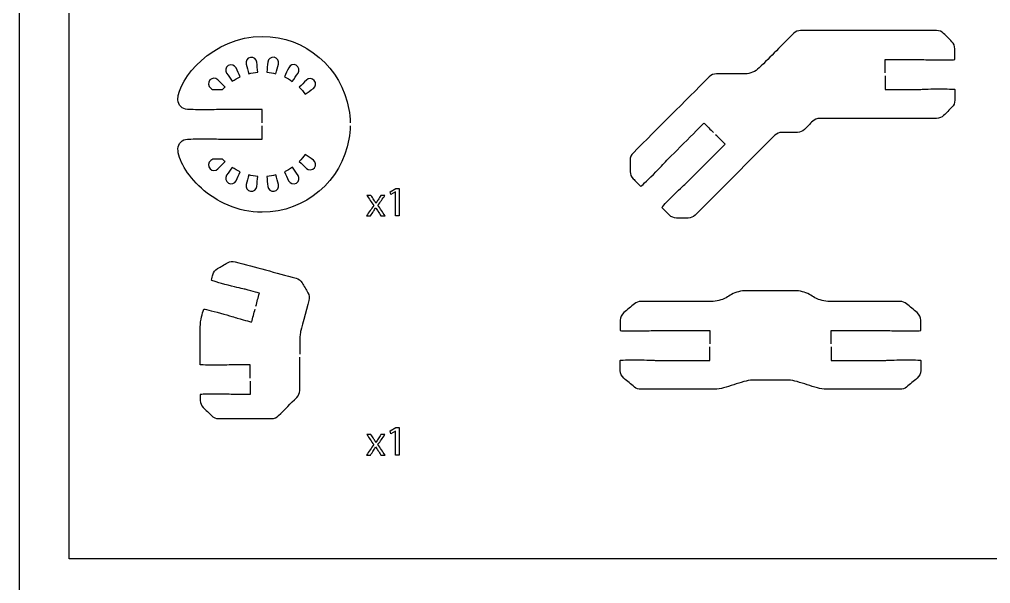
# Model space of a CAD drawing. Extents: x 0 to 375, y 150 to 450.
# Drawn here: x 0 to 97.7, y 338.3 to 395 of the extents above; entities that cross this region are included whole.
import ezdxf

# ---------------------------------------------------------------- set-up
doc = ezdxf.new("R2010")
doc.units = 0
doc.header["$MEASUREMENT"] = 0
doc.layers.add('DEFAULT', color=18, linetype='CONTINUOUS')

msp = doc.modelspace()

# ---------------------------------------------------------------- linework, layer by layer
at = {"layer": 'DEFAULT', "color": 116}
for points in [[(370.0000361111111, 150.0000527777778), (0, 150.0000527777778), (0, 450.0001583333333), (370.0000361111111, 450.0001583333333)], [(365.0001166666666, 340.7925055555555), (4.999919444444445, 340.7925055555555), (4.999919444444445, 444.999886111111), (365.0001166666666, 444.999886111111)]]:
    msp.add_lwpolyline(points, close=True, dxfattribs=at)
at = {"layer": 'DEFAULT', "color": 18}
for points in [[(37.83457, 377.6640274999999), (37.82645611111111, 377.6640274999999), (37.34808944444444, 377.4061469444444), (37.27612277777778, 377.6894274999999), (37.87690333333333, 378.0111608333332), (38.19440333333333, 378.0111608333332), (38.19440333333333, 375.2609052777777), (37.83457, 375.2609052777777)], [(37.83471111111111, 353.6184825), (37.82659722222222, 353.6184825), (37.34823055555555, 353.3602491666667), (37.27626388888888, 353.6438825), (37.87704444444444, 353.9656158333333), (38.19454444444444, 353.9656158333333), (38.19454444444444, 351.2153602777777), (37.83471111111111, 351.2153602777777)]]:
    msp.add_lwpolyline(points, close=True, dxfattribs=at)
at = {"layer": 'DEFAULT', "color": 1}
msp.add_lwpolyline([(25.78251694444444, 354.8810388888888), (25.77546138888889, 354.8810388888888)], dxfattribs=at)
for points, knots in [([(87.0840411111111, 389.6270041666667), (87.0840411111111, 390.0773837962963), (87.0840411111111, 390.5277634259259), (87.0840411111111, 390.9781430555556), (88.25055962962962, 390.9781430555556), (89.41707814814815, 390.9781430555556), (90.58359666666666, 390.9781430555555), (90.79526333333331, 390.9781430555555), (91.36676333333331, 390.9287541666667), (92.33337444444443, 390.9287541666667), (93.29998555555555, 390.9287541666667), (94.0831522222222, 390.9499208333333), (94.0831522222222, 390.9781430555555), (94.08315222222218, 391.3403282407407), (94.08315222222218, 391.7025134259259), (94.0831522222222, 392.0646986111111), (94.0831522222222, 392.3292819444445), (93.97731888888889, 392.5832819444445), (93.79034666666665, 392.7702541666667), (93.51517999999999, 393.0454208333334), (93.24001333333331, 393.3205875), (92.96484666666666, 393.5957541666667), (92.77787444444442, 393.7827263888889), (92.52387444444443, 393.8885597222222), (92.25929111111111, 393.8885597222222), (87.69905037037036, 393.8885597222222), (83.13880962962962, 393.8885597222222), (78.57856888888887, 393.8885597222222), (78.31398555555553, 393.8885597222222), (78.05998555555556, 393.7827263888889), (77.87301333333332, 393.5957541666667), (76.71590222222221, 392.4386430555555), (75.55879111111109, 391.2815319444444), (74.40168, 390.1244208333333), (74.02773555555555, 389.7504763888888), (73.51973555555554, 389.5388097222222), (72.9870411111111, 389.5388097222222), (72.02513370370369, 389.5388097222222), (71.06322629629629, 389.5388097222222), (70.10131888888888, 389.5388097222222), (69.83673555555555, 389.5388097222222), (69.58273555555554, 389.4329763888889), (69.39576333333333, 389.2460041666667), (66.83812444444443, 386.6895412037036), (64.28048555555556, 384.1330782407406), (61.72284666666666, 381.5766152777778), (61.53587444444443, 381.3896430555556), (61.4300411111111, 381.1356430555556), (61.4300411111111, 380.8675319444445), (61.43121703703704, 380.478300462963), (61.43239296296296, 380.0890689814814), (61.43356888888889, 379.6998374999999), (61.43356888888889, 379.4352541666666), (61.53940222222221, 379.1812541666667), (61.72637444444444, 378.9942819444444), (61.98272629629628, 378.7379300925925), (62.23907814814814, 378.4815782407407), (62.49542999999999, 378.2252263888889), (62.51659666666666, 378.2040597222222), (63.08809666666667, 378.7438097222222), (63.77248555555555, 379.428198611111), (64.45334666666666, 380.1090597222222), (64.82376333333333, 380.5500319444444), (64.97545777777776, 380.6981986111111), (65.59281888888887, 381.3190875), (68.86306888888888, 384.5858097222222), (68.86306888888888, 384.5858097222222), (69.18174481481479, 384.2683097222222), (69.50042074074072, 383.9508097222222), (69.81909666666665, 383.6333097222222)], [0, 0, 0, 0, 3.829999999999927, 3.829999999999927, 3.829999999999927, 13.74999999999994, 13.74999999999994, 13.74999999999994, 14.74999999999994, 14.74999999999994, 14.74999999999994, 15.74999999999994, 15.74999999999994, 15.74999999999994, 18.8300000000001, 18.8300000000001, 18.8300000000001, 19.8300000000001, 19.8300000000001, 19.8300000000001, 23.13925973595306, 23.13925973595306, 23.13925973595306, 24.13925973595306, 24.13925973595306, 24.13925973595306, 62.91925973595309, 62.91925973595309, 62.91925973595309, 63.91925973595309, 63.91925973595309, 63.91925973595309, 77.83512118970427, 77.83512118970427, 77.83512118970427, 78.83512118970427, 78.83512118970427, 78.83512118970427, 87.01512118970425, 87.01512118970425, 87.01512118970425, 88.01512118970425, 88.01512118970425, 88.01512118970425, 118.7671959164605, 118.7671959164605, 118.7671959164605, 119.7671959164605, 119.7671959164605, 119.7671959164605, 123.0772110221664, 123.0772110221664, 123.0772110221664, 124.0772110221664, 124.0772110221664, 124.0772110221664, 127.1601965881396, 127.1601965881396, 127.1601965881396, 128.1601965881396, 128.1601965881396, 128.1601965881396, 129.1601965881396, 129.1601965881396, 129.1601965881396, 130.1601965881396, 130.1601965881396, 130.1601965881396, 133.9856508095361, 133.9856508095361, 133.9856508095361, 133.9856508095361]), ([(24.42682722222222, 384.6151608333333), (24.42682722222222, 385.064364537037), (24.42682722222222, 385.5135682407408), (24.42682722222222, 385.9627719444445), (23.08862351851852, 385.9627719444445), (21.75041981481482, 385.9627719444445), (20.41221611111111, 385.9627719444445), (20.20054944444444, 385.9627719444445), (19.63257722222222, 385.9169108333333), (18.66596611111111, 385.9169108333333), (17.699355, 385.9169108333333), (17.000855, 385.9627719444445), (16.91266055555555, 385.9627719444445), (16.64454944444444, 385.9627719444445), (16.40113277777778, 386.0721330555555), (16.22474388888889, 386.2485219444444), (16.05188277777778, 386.4213830555555), (15.94252166666667, 386.6647997222222), (15.94252166666667, 386.9329108333333), (15.94252166666667, 389.0037163888888), (19.42796611111111, 393.3005497222222), (24.42682722222222, 393.3005497222222), (28.80479944444444, 393.3005497222222), (32.42782722222222, 390.1290775), (33.14043833333333, 385.9627719444445), (33.22157722222222, 385.5288552777778), (33.26391055555555, 385.0772997222222), (33.26743833333333, 384.6151608333333)], [0, 0, 0, 0, 3.820000000000164, 3.820000000000164, 3.820000000000164, 15.20000000000016, 15.20000000000016, 15.20000000000016, 16.20000000000016, 16.20000000000016, 16.20000000000016, 17.20000000000016, 17.20000000000016, 17.20000000000016, 18.20000000000016, 18.20000000000016, 18.20000000000016, 19.20000000000016, 19.20000000000016, 19.20000000000016, 20.20000000000016, 20.20000000000016, 20.20000000000016, 21.20000000000016, 21.20000000000016, 21.20000000000016, 22.20000000000016, 22.20000000000016, 22.20000000000016, 22.20000000000016]), ([(23.07039666666665, 389.5417025), (22.98337814814813, 389.8674339814815), (22.89635962962961, 390.193165462963), (22.8093411111111, 390.5188969444445), (22.72820222222222, 390.8222858333333), (22.92223, 391.1362580555555), (23.23267444444445, 391.1927024999999), (23.54664666666666, 391.2491469444444), (23.85709111111111, 391.0268969444444), (23.88531333333333, 390.7093969444444), (23.91471148148148, 390.3742580555556), (23.94410962962963, 390.0391191666666), (23.97350777777778, 389.7039802777778), (23.66306333333333, 389.6757580555555), (23.35967444444444, 389.6228413888889), (23.07039666666665, 389.5417025)], [0, 0, 0, 0, 2.867141433553841, 2.867141433553841, 2.867141433553841, 3.867141433553841, 3.867141433553841, 3.867141433553841, 4.867141433553841, 4.867141433553841, 4.867141433553841, 7.728085333737744, 7.728085333737744, 7.728085333737744, 8.728085333737745, 8.728085333737745, 8.728085333737745, 8.728085333737745]), ([(24.97892444444444, 390.7129247222222), (25.00714666666667, 391.0268969444444), (25.29995222222222, 391.2526747222222), (25.61392444444445, 391.1997580555555), (25.92436888888889, 391.1433136111111), (26.13956333333333, 390.8293413888888), (26.05489666666667, 390.5224247222222), (25.96787814814815, 390.1966932407407), (25.88085962962963, 389.8709617592592), (25.79384111111111, 389.5452302777778), (25.50103555555555, 389.6263691666666), (25.20117444444444, 389.6792858333333), (24.89073, 389.7039802777778), (24.92012814814815, 390.0402950925925), (24.94952629629629, 390.3766099074074), (24.97892444444444, 390.7129247222222)], [2.870905780411372, 2.870905780411372, 2.870905780411372, 2.870905780411372, 3.870905780411372, 3.870905780411372, 3.870905780411372, 4.870905780411372, 4.870905780411372, 4.870905780411372, 7.738047213964992, 7.738047213964992, 7.738047213964992, 8.738047213964993, 8.738047213964993, 8.738047213964993, 11.60895299437636, 11.60895299437636, 11.60895299437636, 11.60895299437636]), ([(21.40528555555555, 388.7867580555555), (21.21713740740741, 389.0548691666666), (21.02898925925927, 389.3229802777777), (20.84084111111112, 389.5910913888888), (20.65739666666667, 389.8521469444444), (20.73853555555555, 390.2155080555555), (21.01370222222222, 390.3742580555555), (21.28886888888889, 390.5294802777777), (21.65223, 390.4236469444444), (21.78628555555555, 390.1378969444444), (21.92622074074074, 389.8356839814815), (22.06615592592592, 389.5334710185184), (22.20609111111111, 389.2312580555555), (21.92034111111111, 389.1042580555555), (21.65575777777778, 388.9525636111111), (21.40528555555555, 388.7867580555555)], [1, 1, 1, 1, 3.785390457368548, 3.785390457368548, 3.785390457368548, 4.785390457368548, 4.785390457368548, 4.785390457368548, 5.785390457368548, 5.785390457368548, 5.785390457368548, 8.617527459704565, 8.617527459704565, 8.617527459704565, 9.617527459704565, 9.617527459704565, 9.617527459704565, 9.617527459704565]), ([(27.08500777777777, 390.1449525), (27.21553555555555, 390.4307025), (27.56478555555556, 390.5471191666666), (27.83289666666666, 390.3918969444444), (28.10453555555555, 390.2366747222222), (28.20684111111111, 389.8556747222221), (28.03045222222222, 389.6016747222221), (27.83642444444444, 389.3253321296295), (27.64239666666667, 389.048989537037), (27.44836888888889, 388.7726469444444), (27.20142444444445, 388.9490358333333), (26.93684111111111, 389.1042580555555), (26.65814666666666, 389.2312580555555), (26.8004337037037, 389.5358228703703), (26.94272074074074, 389.8403876851851), (27.08500777777777, 390.1449525)], [2.858706000973297, 2.858706000973297, 2.858706000973297, 2.858706000973297, 3.858706000973297, 3.858706000973297, 3.858706000973297, 4.858706000973297, 4.858706000973297, 4.858706000973297, 7.730116804045471, 7.730116804045471, 7.730116804045471, 8.73011680404547, 8.73011680404547, 8.73011680404547, 11.58882280501877, 11.58882280501877, 11.58882280501877, 11.58882280501877]), ([(20.43514666666666, 387.9647858333333), (20.10000777777778, 387.9647858333333), (19.76486888888889, 387.9647858333333), (19.42973, 387.9647858333333), (19.36740592592593, 388.0082950925926), (19.30508185185185, 388.0518043518518), (19.24275777777778, 388.0953136111111), (18.96759111111111, 388.2858136111111), (18.93231333333333, 388.6738691666666), (19.16161888888889, 388.9172858333333), (19.36975777777777, 389.1360080555555), (19.73664666666667, 389.1571747222221), (19.95184111111111, 388.9419802777778), (20.19525777777778, 388.6985636111111), (20.43867444444444, 388.4551469444444), (20.68209111111111, 388.2117302777777), (20.59389666666667, 388.1305913888889), (20.51275777777778, 388.0494525), (20.43514666666666, 387.9647858333333)], [1, 1, 1, 1, 3.850000000000001, 3.850000000000001, 3.850000000000001, 4.496374504447632, 4.496374504447632, 4.496374504447632, 5.496374504447632, 5.496374504447632, 5.496374504447632, 6.496374504447632, 6.496374504447632, 6.496374504447632, 9.423796578559894, 9.423796578559894, 9.423796578559894, 10.42379657855989, 10.42379657855989, 10.42379657855989, 10.42379657855989]), ([(28.86653555555555, 388.8961191666666), (29.08878555555555, 389.1183691666666), (29.45920222222222, 389.1042580555555), (29.66381333333333, 388.8643691666666), (29.86842444444444, 388.6209524999999), (29.82961888888888, 388.2399525), (29.56856333333333, 388.0565080555555), (29.29339666666666, 387.8648321296296), (29.01822999999999, 387.6731562037036), (28.74306333333333, 387.4814802777777), (28.56667444444444, 387.7319524999999), (28.36911888888888, 387.9683136111111), (28.15392444444444, 388.1835080555555), (28.39146148148148, 388.4210450925925), (28.62899851851852, 388.6585821296296), (28.86653555555555, 388.8961191666666)], [2.856711395993647, 2.856711395993647, 2.856711395993647, 2.856711395993647, 3.856711395993647, 3.856711395993647, 3.856711395993647, 4.856711395993647, 4.856711395993647, 4.856711395993647, 7.708465242313551, 7.708465242313551, 7.708465242313551, 8.708465242313551, 8.708465242313551, 8.708465242313551, 11.5651766383072, 11.5651766383072, 11.5651766383072, 11.5651766383072]), ([(87.0840411111111, 389.3271430555555), (87.0840411111111, 388.8767634259259), (87.0840411111111, 388.4263837962962), (87.0840411111111, 387.9760041666667), (88.25055962962962, 387.9760041666667), (89.41707814814815, 387.9760041666667), (90.58359666666666, 387.9760041666667), (90.79526333333331, 387.9760041666667), (91.36676333333331, 388.0253930555555), (92.33337444444443, 388.0253930555555), (93.29998555555555, 388.0253930555555), (94.0831522222222, 388.0042263888888), (94.0831522222222, 387.9760041666667), (94.08315222222218, 387.6126430555555), (94.08315222222218, 387.2492819444444), (94.0831522222222, 386.8859208333332), (94.0831522222222, 386.6213374999999), (93.97731888888889, 386.3673374999999), (93.79034666666665, 386.1803652777777), (93.51517999999999, 385.9040226851851), (93.24001333333331, 385.6276800925925), (92.96484666666666, 385.3513374999999), (92.77787444444442, 385.1643652777777), (92.52387444444443, 385.0585319444444), (92.25576333333333, 385.0585319444444), (88.33640222222222, 385.0597078703703), (84.4170411111111, 385.0608837962962), (80.49767999999999, 385.0620597222222), (80.23309666666665, 385.0620597222222), (79.97909666666666, 384.9562263888888), (79.79212444444443, 384.7692541666666), (79.51578185185184, 384.492911574074), (79.23943925925924, 384.2165689814815), (78.96309666666666, 383.9402263888888), (78.77612444444443, 383.7532541666666), (78.52212444444443, 383.6474208333333), (78.2575411111111, 383.6474208333333), (77.73778185185184, 383.6474208333332), (77.21802259259259, 383.6474208333332), (76.69826333333333, 383.6474208333333), (76.43368, 383.6474208333333), (76.17967999999999, 383.5415874999999), (75.99270777777777, 383.3546152777777), (73.31747629629628, 380.6805597222221), (70.64224481481482, 378.0065041666666), (67.96701333333333, 375.332448611111), (67.7800411111111, 375.1454763888888), (67.5260411111111, 375.0396430555555), (67.26145777777776, 375.0396430555555), (66.87105037037036, 375.0396430555555), (66.48064296296296, 375.0396430555555), (66.09023555555555, 375.0396430555555), (65.82565222222222, 375.0396430555555), (65.57165222222221, 375.1454763888888), (65.38467999999999, 375.332448611111), (65.12950407407406, 375.5876245370369), (64.87432814814814, 375.8428004629629), (64.61915222222221, 376.0979763888888), (64.59798555555554, 376.1191430555555), (65.14126333333333, 376.6906430555555), (65.82565222222222, 377.3750319444443), (66.50651333333333, 378.0558930555555), (66.94748555555555, 378.4263097222221), (67.09565222222221, 378.5744763888888), (67.7165411111111, 379.1953652777777), (70.9867911111111, 382.4656152777777), (70.9867911111111, 382.4656152777777), (70.66811518518519, 382.7831152777778), (70.34943925925926, 383.1006152777777), (70.03076333333333, 383.4181152777777)], [0, 0, 0, 0, 3.829999999999927, 3.829999999999927, 3.829999999999927, 13.74999999999994, 13.74999999999994, 13.74999999999994, 14.74999999999994, 14.74999999999994, 14.74999999999994, 15.74999999999994, 15.74999999999994, 15.74999999999994, 18.84000000000009, 18.84000000000009, 18.84000000000009, 19.84000000000009, 19.84000000000009, 19.84000000000009, 23.15633834220817, 23.15633834220817, 23.15633834220817, 24.15633834220817, 24.15633834220817, 24.15633834220817, 57.48633984235819, 57.48633984235819, 57.48633984235819, 58.48633984235819, 58.48633984235819, 58.48633984235819, 61.8097417139349, 61.8097417139349, 61.8097417139349, 62.8097417139349, 62.8097417139349, 62.8097417139349, 67.22974171393489, 67.22974171393489, 67.22974171393489, 68.22974171393489, 68.22974171393489, 68.22974171393489, 100.3960299673222, 100.3960299673222, 100.3960299673222, 101.3960299673222, 101.3960299673222, 101.3960299673222, 104.7160299673222, 104.7160299673222, 104.7160299673222, 105.7160299673222, 105.7160299673222, 105.7160299673222, 108.7848733976718, 108.7848733976718, 108.7848733976718, 109.7848733976718, 109.7848733976718, 109.7848733976718, 110.7848733976718, 110.7848733976718, 110.7848733976718, 111.7848733976718, 111.7848733976718, 111.7848733976718, 115.6103276190683, 115.6103276190683, 115.6103276190683, 115.6103276190683]), ([(33.26743833333333, 384.3152997222222), (33.26391055555555, 383.8531608333333), (33.22157722222222, 383.4016052777778), (33.14043833333333, 382.9606330555555), (32.42782722222222, 378.7978552777777), (28.80479944444444, 375.6228552777777), (24.42682722222222, 375.6228552777777), (21.92563277777778, 375.6228552777777), (19.80543833333333, 376.6988275), (18.30966055555556, 378.0323275), (16.81388277777778, 379.3658275), (15.94252166666667, 380.9568552777777), (15.94252166666667, 381.9904941666667), (15.94252166666667, 382.5302441666666), (16.37643833333333, 382.9606330555555), (16.91266055555555, 382.9606330555555), (17.000855, 382.9606330555555), (17.699355, 383.0135497222221), (18.66596611111111, 383.0135497222221), (19.63257722222222, 383.0135497222221), (20.20054944444444, 382.9606330555555), (20.41221611111111, 382.9606330555555), (21.75041981481482, 382.9606330555555), (23.08862351851852, 382.9606330555555), (24.42682722222222, 382.9606330555555), (24.42682722222222, 383.4121886111111), (24.42682722222222, 383.8637441666667), (24.42682722222222, 384.3152997222222)], [0, 0, 0, 0, 1, 1, 1, 2, 2, 2, 3, 3, 3, 4, 4, 4, 5, 5, 5, 6, 6, 6, 7, 7, 7, 18.38, 18.38, 18.38, 22.21999999999991, 22.21999999999991, 22.21999999999991, 22.21999999999991]), ([(29.67792444444444, 380.0837302777778), (29.47684111111111, 379.8438413888888), (29.08525777777777, 379.808563611111), (28.86653555555555, 380.0272858333333), (28.62899851851852, 380.2648228703703), (28.39146148148148, 380.5023599074073), (28.15392444444444, 380.7398969444444), (28.36911888888888, 380.9550913888888), (28.56667444444444, 381.1914525), (28.74306333333333, 381.4419247222222), (29.01822999999999, 381.2502487962963), (29.29339666666666, 381.0585728703703), (29.56856333333333, 380.8668969444444), (29.82256333333333, 380.6869802777777), (29.87900777777777, 380.3236191666666), (29.67792444444444, 380.0837302777778)], [1, 1, 1, 1, 2, 2, 2, 4.856711395993647, 4.856711395993647, 4.856711395993647, 5.856711395993647, 5.856711395993647, 5.856711395993647, 8.708465242313551, 8.708465242313551, 8.708465242313551, 9.708465242313551, 9.708465242313551, 9.708465242313551, 9.708465242313551]), ([(19.95536888888889, 379.9849524999999), (19.74370222222222, 379.7732858333333), (19.39092444444444, 379.7732858333333), (19.18278555555555, 379.9884802777777), (18.95348, 380.2318969444444), (18.97111888888889, 380.6375913888889), (19.24628555555556, 380.8316191666667), (19.30860962962963, 380.8751284259259), (19.3709337037037, 380.9186376851851), (19.43325777777778, 380.9621469444444), (19.76604481481481, 380.9621469444444), (20.09883185185185, 380.9621469444444), (20.43161888888889, 380.9621469444444), (20.50923, 380.8774802777777), (20.59389666666667, 380.7928136111111), (20.68209111111111, 380.7116747222222), (20.43985037037037, 380.4694339814814), (20.19760962962963, 380.2271932407407), (19.95536888888889, 379.9849524999999)], [2.9132799384887, 2.9132799384887, 2.9132799384887, 2.9132799384887, 3.9132799384887, 3.9132799384887, 3.9132799384887, 4.913279938488699, 4.913279938488699, 4.913279938488699, 5.559654442936324, 5.559654442936324, 5.559654442936324, 8.38965444293633, 8.38965444293633, 8.38965444293633, 9.38965444293633, 9.38965444293633, 9.38965444293633, 12.30293438142503, 12.30293438142503, 12.30293438142503, 12.30293438142503]), ([(21.78981333333333, 378.7890358333333), (21.65575777777778, 378.5032858333333), (21.30298, 378.3903969444444), (21.02781333333333, 378.5456191666666), (20.75264666666666, 378.7043691666667), (20.66092444444444, 379.0747858333333), (20.84084111111111, 379.3358413888889), (21.02781333333333, 379.6027765740741), (21.21478555555555, 379.8697117592592), (21.40175777777778, 380.1366469444444), (21.65223, 379.9708413888889), (21.92386888888889, 379.8191469444445), (22.20961888888889, 379.6886191666666), (22.0696837037037, 379.3887580555555), (21.92974851851852, 379.0888969444443), (21.78981333333333, 378.7890358333333)], [2.814000710731922, 2.814000710731922, 2.814000710731922, 2.814000710731922, 3.814000710731922, 3.814000710731922, 3.814000710731922, 4.814000710731922, 4.814000710731922, 4.814000710731922, 7.585462418928507, 7.585462418928507, 7.585462418928507, 8.585462418928508, 8.585462418928508, 8.585462418928508, 11.39946312966043, 11.39946312966043, 11.39946312966043, 11.39946312966043]), ([(27.85759111111111, 378.5491469444444), (27.58242444444445, 378.3868691666666), (27.21553555555555, 378.4927025), (27.08148, 378.7819802777777), (26.94036888888889, 379.0841932407407), (26.79925777777778, 379.3864062037037), (26.65814666666666, 379.6886191666666), (26.93684111111111, 379.8191469444445), (27.20142444444445, 379.9743691666666), (27.45189666666667, 380.1507580555555), (27.64357259259259, 379.8767673148148), (27.83524851851851, 379.6027765740741), (28.02692444444444, 379.3287858333333), (28.21036888888888, 379.0677302777777), (28.13275777777777, 378.7078969444444), (27.85759111111111, 378.5491469444444)], [1, 1, 1, 1, 2, 2, 2, 4.836353292521875, 4.836353292521875, 4.836353292521875, 5.836353292521875, 5.836353292521875, 5.836353292521875, 8.679907406654337, 8.679907406654337, 8.679907406654337, 9.679907406654337, 9.679907406654337, 9.679907406654337, 9.679907406654337]), ([(23.88531333333333, 378.2175358333333), (23.85709111111111, 377.9000358333333), (23.56075777777778, 377.6742580555555), (23.24678555555555, 377.7307024999999), (22.93634111111111, 377.7871469444444), (22.72820222222222, 378.1046469444444), (22.80934111111111, 378.4080358333333), (22.89635962962963, 378.7325913888889), (22.98337814814815, 379.0571469444445), (23.07039666666666, 379.3817025), (23.35967444444444, 379.3005636111111), (23.66306333333333, 379.2476469444444), (23.97350777777778, 379.2194247222222), (23.94410962962963, 378.8854617592592), (23.91471148148149, 378.5514987962962), (23.88531333333333, 378.2175358333333)], [2.850982286861991, 2.850982286861991, 2.850982286861991, 2.850982286861991, 3.850982286861991, 3.850982286861991, 3.850982286861991, 4.85098228686199, 4.85098228686199, 4.85098228686199, 7.708463695375428, 7.708463695375428, 7.708463695375428, 8.708463695375428, 8.708463695375428, 8.708463695375428, 11.55944598223742, 11.55944598223742, 11.55944598223742, 11.55944598223742]), ([(25.62803555555555, 377.7307024999999), (25.31406333333333, 377.6742580555555), (25.00714666666667, 377.9000358333333), (24.97892444444444, 378.2140080555555), (24.94952629629629, 378.5491469444444), (24.92012814814815, 378.8842858333333), (24.89073, 379.2194247222222), (25.20117444444444, 379.2441191666666), (25.50103555555555, 379.2970358333333), (25.79384111111111, 379.3781747222222), (25.88085962962963, 379.0536191666667), (25.96787814814815, 378.7290636111111), (26.05489666666667, 378.4045080555555), (26.13956333333333, 378.0975913888889), (25.94200777777777, 377.7836191666666), (25.62803555555555, 377.7307024999999)], [1, 1, 1, 1, 2, 2, 2, 4.860943900184129, 4.860943900184129, 4.860943900184129, 5.860943900184129, 5.860943900184129, 5.860943900184129, 8.71842530869779, 8.71842530869779, 8.71842530869779, 9.71842530869779, 9.71842530869779, 9.71842530869779, 9.71842530869779]), ([(23.78956944444443, 366.1830158333332), (23.9059861111111, 366.6181084259258), (24.02240277777777, 367.0532010185184), (24.13881944444444, 367.488293611111), (24.13881944444444, 367.4882936111111), (23.53556944444444, 367.6505713888889), (22.69243055555555, 367.8763491666666), (22.48781944444444, 367.9327936111111), (21.923375, 368.0315713888888), (20.98851388888889, 368.2820436111111), (20.06070833333333, 368.5325158333333), (19.31281944444444, 368.7512380555555), (19.31281944444444, 368.7829880555555), (19.36926388888889, 368.9946547222222), (19.41865277777778, 369.1886825), (19.45745833333333, 369.3439047222222), (19.52448611111111, 369.6049602777778), (19.69381944444444, 369.8236825), (19.92665277777778, 369.9577380555555), (20.26296759259259, 370.1517658333332), (20.5992824074074, 370.345793611111), (20.93559722222222, 370.5398213888888), (21.16490277777778, 370.6738769444444), (21.44006944444444, 370.7091547222221), (21.69406944444444, 370.6385991666667), (23.73900462962963, 370.0917936111111), (25.78393981481481, 369.5449880555555), (27.828875, 368.9981825), (28.082875, 368.9311547222222), (28.30159722222222, 368.7618213888888), (28.43565277777778, 368.5325158333333), (28.63085648148148, 368.1950250925925), (28.82606018518518, 367.8575343518518), (29.02126388888889, 367.5200436111111), (29.15531944444444, 367.2907380555556), (29.19059722222222, 367.0155713888888), (29.12004166666667, 366.7580436111111), (28.85545833333333, 365.7773213888888), (28.27690277777777, 363.646543611111), (28.27690277777777, 363.6218491666667), (28.25926388888889, 363.5583491666666), (28.19223611111111, 363.2161547222221), (28.19223611111111, 362.7116825), (28.19223611111111, 362.2613028703703), (28.19223611111111, 361.8109232407407), (28.19223611111111, 361.360543611111)], [0, 0, 0, 0, 3.830156654759744, 3.830156654759744, 3.830156654759744, 4.830156654759744, 4.830156654759744, 4.830156654759744, 5.830156654759744, 5.830156654759744, 5.830156654759744, 6.830156654759744, 6.830156654759744, 6.830156654759744, 7.830156654759744, 7.830156654759744, 7.830156654759744, 8.830156654759744, 8.830156654759744, 8.830156654759744, 12.13198947911648, 12.13198947911648, 12.13198947911648, 13.13198947911648, 13.13198947911648, 13.13198947911648, 31.13295056456968, 31.13295056456968, 31.13295056456968, 32.13295056456968, 32.13295056456968, 32.13295056456968, 35.44844449458986, 35.44844449458986, 35.44844449458986, 36.44844449458986, 36.44844449458986, 36.44844449458986, 37.44844449458986, 37.44844449458986, 37.44844449458986, 38.44844449458986, 38.44844449458986, 38.44844449458986, 42.27844449459002, 42.27844449459002, 42.27844449459002, 42.27844449459002]), ([(81.65390916666666, 362.3843752777777), (81.65390916666666, 362.8347549074074), (81.65390916666666, 363.285134537037), (81.65390916666666, 363.7355141666665), (83.48835361111111, 363.7355141666665), (85.32279805555555, 363.7355141666665), (87.1572425, 363.7355141666666), (87.36890916666665, 363.7355141666666), (87.94040916666665, 363.6861252777778), (88.90702027777778, 363.6861252777778), (89.87363138888888, 363.6861252777778), (90.65679805555554, 363.7072919444444), (90.65679805555554, 363.7355141666666), (90.65679805555554, 364.0777086111109), (90.65679805555554, 364.4199030555554), (90.65679805555554, 364.7620974999999), (90.65679805555554, 365.061958611111), (90.52274249999999, 365.3441808333333), (90.29343694444444, 365.5346808333333), (89.93713138888889, 365.8298382407407), (89.58082583333332, 366.1249956481481), (89.22452027777777, 366.4201530555555), (89.0446036111111, 366.5683197222221), (88.81882583333332, 366.649458611111), (88.58599249999999, 366.649458611111), (86.22238138888888, 366.649458611111), (83.85877027777777, 366.649458611111), (81.49515916666667, 366.649458611111), (80.97657583333333, 366.649458611111), (80.46857583333332, 366.7799863888889), (80.02054805555555, 367.0339863888889), (79.83592768518518, 367.1386437962963), (79.65130731481482, 367.2433012037036), (79.46668694444445, 367.347958611111), (79.01513138888889, 367.6019586111111), (78.5071313888889, 367.7360141666666), (77.99207583333333, 367.7360141666666), (76.36341842592593, 367.7360141666666), (74.73476101851851, 367.7360141666666), (73.10610361111111, 367.7360141666666), (72.58752027777777, 367.7360141666666), (72.07952027777777, 367.6019586111111), (71.6314925, 367.347958611111), (71.44687212962963, 367.2433012037036), (71.26225175925926, 367.1386437962962), (71.07763138888889, 367.0339863888889), (70.62607583333333, 366.7799863888889), (70.11807583333334, 366.649458611111), (69.60302027777777, 366.649458611111), (67.23823324074074, 366.649458611111), (64.8734462037037, 366.649458611111), (62.50865916666666, 366.649458611111), (62.27582583333333, 366.649458611111), (62.05004805555556, 366.5683197222221), (61.87365916666666, 366.4201530555555), (61.51617768518518, 366.1249956481481), (61.1586962037037, 365.8298382407406), (60.80121472222221, 365.5346808333333), (60.57190916666666, 365.3441808333333), (60.43785361111111, 365.061958611111), (60.43785361111111, 364.7620974999999), (60.43785361111111, 364.4199030555555), (60.43785361111111, 364.0777086111109), (60.43785361111111, 363.7355141666666), (60.43785361111111, 363.7072919444444), (61.22102027777777, 363.6861252777778), (62.18763138888888, 363.6861252777778), (63.1542425, 363.6861252777778), (63.7257425, 363.7355141666666), (63.93740916666666, 363.7355141666666), (65.77185361111111, 363.7355141666665), (67.60629805555556, 363.7355141666665), (69.4407425, 363.7355141666666), (69.4407425, 363.285134537037), (69.4407425, 362.8347549074073), (69.4407425, 362.3843752777777)], [0, 0, 0, 0, 3.829999999999927, 3.829999999999927, 3.829999999999927, 19.42999999999992, 19.42999999999992, 19.42999999999992, 20.42999999999992, 20.42999999999992, 20.42999999999992, 21.42999999999992, 21.42999999999992, 21.42999999999992, 24.34, 24.34, 24.34, 25.34, 25.34, 25.34, 29.27459019467085, 29.27459019467085, 29.27459019467085, 30.27459019467085, 30.27459019467085, 30.27459019467085, 50.37459019467084, 50.37459019467084, 50.37459019467084, 51.37459019467084, 51.37459019467084, 51.37459019467084, 53.17930623881733, 53.17930623881733, 53.17930623881733, 54.17930623881733, 54.17930623881733, 54.17930623881733, 68.02930623881733, 68.02930623881733, 68.02930623881733, 69.02930623881733, 69.02930623881733, 69.02930623881733, 70.83402228296382, 70.83402228296382, 70.83402228296382, 71.83402228296382, 71.83402228296382, 71.83402228296382, 91.94402228296383, 91.94402228296383, 91.94402228296383, 92.94402228296383, 92.94402228296383, 92.94402228296383, 96.88631856812557, 96.88631856812557, 96.88631856812557, 97.88631856812557, 97.88631856812557, 97.88631856812557, 100.7963185681257, 100.7963185681257, 100.7963185681257, 101.7963185681257, 101.7963185681257, 101.7963185681257, 102.7963185681257, 102.7963185681257, 102.7963185681257, 118.3963185681257, 118.3963185681257, 118.3963185681257, 122.2263185681256, 122.2263185681256, 122.2263185681256, 122.2263185681256]), ([(23.193375, 358.9440511111111), (23.193375, 359.3944307407407), (23.193375, 359.8448103703704), (23.193375, 360.29519), (22.69360648148148, 360.29519), (22.19383796296296, 360.29519), (21.69406944444444, 360.29519), (21.48240277777778, 360.29519), (20.91090277777778, 360.2458011111111), (19.94429166666666, 360.2458011111111), (18.97768055555555, 360.2458011111111), (18.19451388888889, 360.2669677777777), (18.19451388888889, 360.29519), (18.19451388888889, 361.5593103703704), (18.19451388888889, 362.8234307407407), (18.19451388888889, 364.0875511111111), (18.19451388888889, 364.436801111111), (18.240375, 364.7825233333333), (18.32856944444444, 365.1176622222222), (18.39677314814815, 365.3728381481481), (18.46497685185185, 365.6280140740741), (18.53318055555556, 365.88319), (18.54023611111111, 365.9114122222222), (19.30223611111111, 365.7279677777777), (20.23709722222222, 365.4774955555555), (21.17195833333333, 365.2270233333332), (21.71170833333333, 365.0329955555555), (21.91631944444444, 364.9765511111111), (22.75945833333333, 364.7507733333333), (23.36270833333333, 364.5884955555555), (23.36270833333333, 364.5884955555555), (23.479125, 365.0235881481481), (23.59554166666667, 365.4586807407407), (23.71195833333333, 365.8937733333333)], [0, 0, 0, 0, 3.830000000000041, 3.830000000000041, 3.830000000000041, 8.080000000000041, 8.080000000000041, 8.080000000000041, 9.080000000000041, 9.080000000000041, 9.080000000000041, 10.08000000000004, 10.08000000000004, 10.08000000000004, 20.82999999999993, 20.82999999999993, 20.82999999999993, 21.82999999999993, 21.82999999999993, 21.82999999999993, 24.07617452572145, 24.07617452572145, 24.07617452572145, 25.07617452572145, 25.07617452572145, 25.07617452572145, 26.07617452572145, 26.07617452572145, 26.07617452572145, 27.07617452572145, 27.07617452572145, 27.07617452572145, 30.90633118048119, 30.90633118048119, 30.90633118048119, 30.90633118048119]), ([(81.65390916666666, 362.0845141666666), (81.65390916666666, 361.634134537037), (81.65390916666666, 361.1837549074074), (81.65390916666666, 360.7333752777777), (83.48835361111111, 360.7333752777777), (85.32279805555555, 360.7333752777777), (87.1572425, 360.7333752777777), (87.36890916666665, 360.7333752777777), (87.94040916666665, 360.7827641666666), (88.90702027777778, 360.7827641666666), (89.87363138888888, 360.7827641666666), (90.65679805555554, 360.7615975), (90.65679805555554, 360.7333752777777), (90.65679805555554, 360.3900049074073), (90.65679805555554, 360.0466345370371), (90.65679805555554, 359.7032641666667), (90.65679805555554, 359.4069308333333), (90.52274249999999, 359.1247086111111), (90.29343694444444, 358.9342086111111), (89.93713138888889, 358.6390512037037), (89.58082583333332, 358.3438937962963), (89.22452027777777, 358.0487363888888), (89.0446036111111, 357.9005697222222), (88.81882583333332, 357.8194308333333), (88.58599249999999, 357.8194308333333), (86.11184435185184, 357.8194308333333), (83.6376962037037, 357.8194308333333), (81.16354805555555, 357.8194308333333), (80.86015916666666, 357.8194308333333), (80.55677027777777, 357.8652919444444), (80.26749249999999, 357.9570141666666), (79.58663138888888, 358.1698567592592), (78.90577027777776, 358.3826993518517), (78.22490916666666, 358.5955419444444), (77.93563138888888, 358.6872641666666), (77.63224249999999, 358.7331252777777), (77.32885361111111, 358.7331252777777), (76.14116842592593, 358.7331252777778), (74.95348324074074, 358.7331252777778), (73.76579805555555, 358.7331252777777), (73.46240916666666, 358.7331252777777), (73.15902027777778, 358.6872641666666), (72.86974249999999, 358.5955419444444), (72.18888138888887, 358.3826993518518), (71.50802027777776, 358.1698567592592), (70.82715916666666, 357.9570141666666), (70.53788138888889, 357.8652919444444), (70.23449249999999, 357.8194308333333), (69.93110361111111, 357.8194308333333), (67.45695546296297, 357.8194308333333), (64.98280731481482, 357.8194308333333), (62.50865916666666, 357.8194308333333), (62.27582583333333, 357.8194308333333), (62.05004805555556, 357.9005697222222), (61.87365916666666, 358.0487363888888), (61.51617768518518, 358.3438937962962), (61.1586962037037, 358.6390512037037), (60.80121472222221, 358.9342086111111), (60.57190916666666, 359.1247086111111), (60.43785361111111, 359.4069308333333), (60.43785361111111, 359.7032641666667), (60.43785361111111, 360.0466345370371), (60.43785361111111, 360.3900049074074), (60.43785361111111, 360.7333752777777), (60.43785361111111, 360.7615975), (61.22102027777777, 360.7827641666666), (62.18763138888888, 360.7827641666666), (63.1542425, 360.7827641666666), (63.7257425, 360.7333752777777), (63.93740916666666, 360.7333752777777), (65.77185361111111, 360.7333752777777), (67.60629805555556, 360.7333752777777), (69.4407425, 360.7333752777777), (69.4407425, 361.1837549074073), (69.4407425, 361.634134537037), (69.4407425, 362.0845141666666)], [0, 0, 0, 0, 3.830000000000041, 3.830000000000041, 3.830000000000041, 19.43000000000004, 19.43000000000004, 19.43000000000004, 20.43000000000004, 20.43000000000004, 20.43000000000004, 21.43000000000004, 21.43000000000004, 21.43000000000004, 24.34999999999999, 24.34999999999999, 24.34999999999999, 25.34999999999999, 25.34999999999999, 25.34999999999999, 29.28459019467091, 29.28459019467091, 29.28459019467091, 30.28459019467091, 30.28459019467091, 30.28459019467091, 51.3245901946709, 51.3245901946709, 51.3245901946709, 52.3245901946709, 52.3245901946709, 52.3245901946709, 58.39090703440159, 58.39090703440159, 58.39090703440159, 59.39090703440159, 59.39090703440159, 59.39090703440159, 69.49090703440162, 69.49090703440162, 69.49090703440162, 70.49090703440162, 70.49090703440162, 70.49090703440162, 76.5572238741323, 76.5572238741323, 76.5572238741323, 77.5572238741323, 77.5572238741323, 77.5572238741323, 98.59722387413233, 98.59722387413233, 98.59722387413233, 99.59722387413233, 99.59722387413233, 99.59722387413233, 103.5395201592941, 103.5395201592941, 103.5395201592941, 104.5395201592941, 104.5395201592941, 104.5395201592941, 107.4595201592941, 107.4595201592941, 107.4595201592941, 108.4595201592941, 108.4595201592941, 108.4595201592941, 109.4595201592941, 109.4595201592941, 109.4595201592941, 125.0595201592941, 125.0595201592941, 125.0595201592941, 128.8895201592941, 128.8895201592941, 128.8895201592941, 128.8895201592941]), ([(23.193375, 358.64419), (23.193375, 358.1938103703703), (23.193375, 357.7434307407407), (23.193375, 357.293051111111), (22.69360648148148, 357.293051111111), (22.19383796296296, 357.293051111111), (21.69406944444444, 357.293051111111), (21.48240277777778, 357.293051111111), (20.91090277777778, 357.34244), (19.94429166666666, 357.34244), (18.97768055555555, 357.34244), (18.19451388888889, 357.3212733333333), (18.19451388888889, 357.293051111111), (18.19451388888889, 357.0978474074073), (18.19451388888889, 356.9026437037036), (18.19451388888889, 356.70744), (18.19451388888889, 356.4428566666666), (18.30034722222222, 356.1888566666666), (18.48731944444444, 356.0018844444444), (18.76366203703703, 355.7255418518518), (19.04000462962962, 355.4491992592592), (19.31634722222222, 355.1728566666666), (19.50331944444444, 354.9858844444444), (19.75731944444444, 354.8800511111111), (20.02190277777778, 354.8800511111111), (21.80225462962963, 354.8800511111111), (23.58260648148148, 354.8800511111111), (25.36295833333334, 354.8800511111111), (25.62754166666667, 354.8800511111111), (25.88154166666667, 354.9858844444444), (26.06851388888889, 355.1728566666666), (26.67881944444444, 355.7831622222222), (27.289125, 356.3934677777777), (27.89943055555555, 357.0037733333333), (28.08640277777778, 357.1907455555555), (28.19223611111111, 357.4447455555555), (28.19223611111111, 357.7093288888889), (28.19223611111111, 358.8264585185186), (28.19223611111111, 359.9435881481481), (28.19223611111111, 361.0607177777778)], [0, 0, 0, 0, 3.830000000000041, 3.830000000000041, 3.830000000000041, 8.080000000000041, 8.080000000000041, 8.080000000000041, 9.080000000000041, 9.080000000000041, 9.080000000000041, 10.08000000000004, 10.08000000000004, 10.08000000000004, 11.74000000000001, 11.74000000000001, 11.74000000000001, 12.74000000000001, 12.74000000000001, 12.74000000000001, 16.0634018715768, 16.0634018715768, 16.0634018715768, 17.0634018715768, 17.0634018715768, 17.0634018715768, 32.20340187157681, 32.20340187157681, 32.20340187157681, 33.20340187157681, 33.20340187157681, 33.20340187157681, 40.54317026029321, 40.54317026029321, 40.54317026029321, 41.54317026029321, 41.54317026029321, 41.54317026029321, 51.04317026029321, 51.04317026029321, 51.04317026029321, 51.04317026029321])]:
    msp.add_open_spline(points, degree=3, knots=knots, dxfattribs=at)
at = {"layer": 'DEFAULT', "color": 18}
for points, knots in [([(35.3585638888889, 377.3086744444444), (35.45581296296297, 377.1620364814814), (35.55306203703704, 377.0153985185184), (35.65031111111112, 376.8687605555555), (35.72686388888889, 376.7544605555555), (35.79036388888888, 376.6486272222222), (35.85774444444444, 376.5343272222222), (35.86197777777777, 376.5343272222222), (35.86621111111111, 376.5343272222222), (35.87044444444444, 376.5343272222222), (35.93853055555555, 376.6570938888888), (36.0059111111111, 376.7629272222222), (36.07364444444444, 376.8729938888889), (36.1696, 377.0182207407407), (36.26555555555556, 377.1634475925925), (36.36151111111111, 377.3086744444444), (36.49533148148148, 377.3086744444444), (36.62915185185185, 377.3086744444444), (36.76297222222222, 377.3086744444444), (36.53037407407407, 376.9787096296296), (36.29777592592593, 376.6487448148147), (36.06517777777778, 376.3187799999999), (36.30494907407407, 375.9661198148148), (36.54472037037036, 375.6134596296295), (36.78449166666666, 375.2607994444444), (36.64349814814815, 375.2607994444444), (36.50250462962962, 375.2607994444444), (36.36151111111111, 375.2607994444444), (36.26132222222222, 375.4144929629629), (36.16113333333333, 375.5681864814815), (36.06094444444444, 375.7218799999999), (35.98051111111111, 375.8404133333333), (35.91277777777778, 375.9547133333333), (35.83269722222222, 376.0774799999999), (35.76461111111111, 375.9547133333333), (35.69264444444444, 375.8449994444445), (35.61644444444444, 375.7218799999999), (35.51790185185185, 375.5681864814815), (35.41935925925925, 375.4144929629629), (35.32081666666667, 375.2607994444444), (35.18393888888889, 375.2607994444444), (35.04706111111111, 375.2607994444444), (34.91018333333333, 375.2607994444444), (35.15277685185185, 375.6092262962963), (35.39537037037037, 375.9576531481482), (35.63796388888888, 376.3060799999999), (35.40665925925925, 376.6402781481481), (35.17535462962962, 376.9744762962962), (34.94405, 377.3086744444444), (35.0822212962963, 377.3086744444444), (35.2203925925926, 377.3086744444444), (35.3585638888889, 377.3086744444444)], [0, 0, 0, 0, 1.496308123348989, 1.496308123348989, 1.496308123348989, 2.496308123348989, 2.496308123348989, 2.496308123348989, 2.532308123348976, 2.532308123348976, 2.532308123348976, 3.532308123348976, 3.532308123348976, 3.532308123348976, 5.012538173037118, 5.012538173037118, 5.012538173037118, 6.150538173037109, 6.150538173037109, 6.150538173037109, 9.583630073933472, 9.583630073933472, 9.583630073933472, 13.21013279694364, 13.21013279694364, 13.21013279694364, 14.40913279694364, 14.40913279694364, 14.40913279694364, 15.96931003046554, 15.96931003046554, 15.96931003046554, 16.99231003046555, 16.99231003046555, 16.99231003046555, 17.99231003046555, 17.99231003046555, 17.99231003046555, 19.54488627658038, 19.54488627658038, 19.54488627658038, 20.70888627658038, 20.70888627658038, 20.70888627658038, 24.31933472518061, 24.31933472518061, 24.31933472518061, 27.7756409905455, 27.7756409905455, 27.7756409905455, 28.95064099054549, 28.95064099054549, 28.95064099054549, 28.95064099054549]), ([(35.35874027777776, 353.2631294444444), (35.45598935185183, 353.1164914814814), (35.55323842592591, 352.9698535185184), (35.65048749999999, 352.8232155555555), (35.72704027777777, 352.7089155555555), (35.79054027777778, 352.6030822222222), (35.85792083333333, 352.4887822222222), (35.86215416666666, 352.4887822222222), (35.86638749999999, 352.4887822222222), (35.87062083333333, 352.4887822222222), (35.93835416666666, 352.6115488888889), (36.00608749999999, 352.7173822222222), (36.07382083333333, 352.8274488888889), (36.16977638888888, 352.9726757407407), (36.26573194444445, 353.1179025925926), (36.3616875, 353.2631294444444), (36.49550787037037, 353.2631294444444), (36.62932824074074, 353.2631294444444), (36.76314861111111, 353.2631294444444), (36.53055046296296, 352.9331646296296), (36.29795231481481, 352.6031998148148), (36.06535416666667, 352.2732349999999), (36.30512546296296, 351.9205748148148), (36.54489675925925, 351.5679146296296), (36.78466805555556, 351.2152544444444), (36.64367453703704, 351.2152544444445), (36.50268101851851, 351.2152544444445), (36.3616875, 351.2152544444444), (36.26149861111111, 351.3689479629629), (36.16130972222222, 351.5226414814815), (36.06112083333333, 351.6763349999999), (35.9806875, 351.7948683333333), (35.91295416666667, 351.9091683333333), (35.8328736111111, 352.031935), (35.7647875, 351.9091683333333), (35.69282083333333, 351.7994544444444), (35.61662083333333, 351.6763349999999), (35.51807824074073, 351.5226414814815), (35.41953564814814, 351.3689479629629), (35.32099305555555, 351.2152544444444), (35.18411527777778, 351.2152544444445), (35.04723749999999, 351.2152544444445), (34.91035972222222, 351.2152544444444), (35.15295324074074, 351.5636812962964), (35.39554675925925, 351.9121081481482), (35.63814027777777, 352.260535), (35.40683564814814, 352.5947331481481), (35.17553101851851, 352.9289312962963), (34.94422638888889, 353.2631294444444), (35.08239768518518, 353.2631294444444), (35.22056898148147, 353.2631294444444), (35.35874027777776, 353.2631294444444)], [0, 0, 0, 0, 1.496308123348895, 1.496308123348895, 1.496308123348895, 2.496308123348895, 2.496308123348895, 2.496308123348895, 2.532308123348882, 2.532308123348882, 2.532308123348882, 3.532308123348882, 3.532308123348882, 3.532308123348882, 5.012538173037118, 5.012538173037118, 5.012538173037118, 6.150538173037109, 6.150538173037109, 6.150538173037109, 9.583630073933472, 9.583630073933472, 9.583630073933472, 13.21013279694354, 13.21013279694354, 13.21013279694354, 14.40913279694354, 14.40913279694354, 14.40913279694354, 15.96931003046535, 15.96931003046535, 15.96931003046535, 16.99231003046535, 16.99231003046535, 16.99231003046535, 17.99231003046535, 17.99231003046535, 17.99231003046535, 19.54488627658009, 19.54488627658009, 19.54488627658009, 20.7088862765801, 20.7088862765801, 20.7088862765801, 24.31933472518033, 24.31933472518033, 24.31933472518033, 27.77564099054512, 27.77564099054512, 27.77564099054512, 28.95064099054511, 28.95064099054511, 28.95064099054511, 28.95064099054511])]:
    msp.add_open_spline(points, degree=3, knots=knots, dxfattribs=at)

doc.saveas('drawing.dxf')
